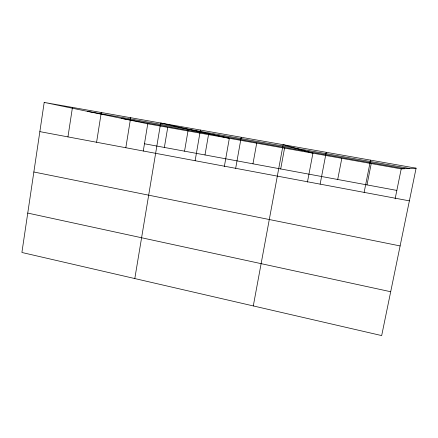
<?xml version="1.0" encoding="UTF-8"?>
<svg xmlns="http://www.w3.org/2000/svg" width="438" height="438" viewBox="0 0 438 438"><rect width="100%" height="100%" fill="white"/><g stroke="black" fill="none" stroke-linecap="round" stroke-linejoin="round"><path stroke-width="0.66" d="M44.194 102.415L21.9 252.48L381.673 335.585L416.1 168.197L44.194 102.415L147.754 123.806L401.219 168.898L416.1 168.197M67.95 136.891L72.456 107.414M96.595 142.262L101.277 112.511M125.821 147.737L130.677 117.712M143.275 151.033L147.754 123.806M134.805 278.557L160.675 123.018L229.337 138.32L224.344 166.539M164.37 147.447L167.738 127.359M184.546 151.176L187.995 130.962M195.124 160.719L200.412 130.048M204.989 154.959L208.526 134.619M235.671 168.318L241.223 137.264M252.961 163.823L256.701 143.188M253.295 305.932L283.145 144.682L312.924 153.191L307.432 182.115M280.698 168.953L284.558 148.143M320.129 184.141L326.233 152.304M337.703 179.487L341.815 158.332M364.131 192.381L370.537 160.138M366.995 184.902L371.238 163.566M395.12 198.863L401.219 168.898M87.523 111.367L409.727 168.499M121.638 118.413L404.86 168.729M144.469 143.768L396.839 190.415M39.853 131.63L409.382 200.861M33.857 171.997L400.113 245.932M27.753 213.082L390.696 291.73"/></g></svg>
